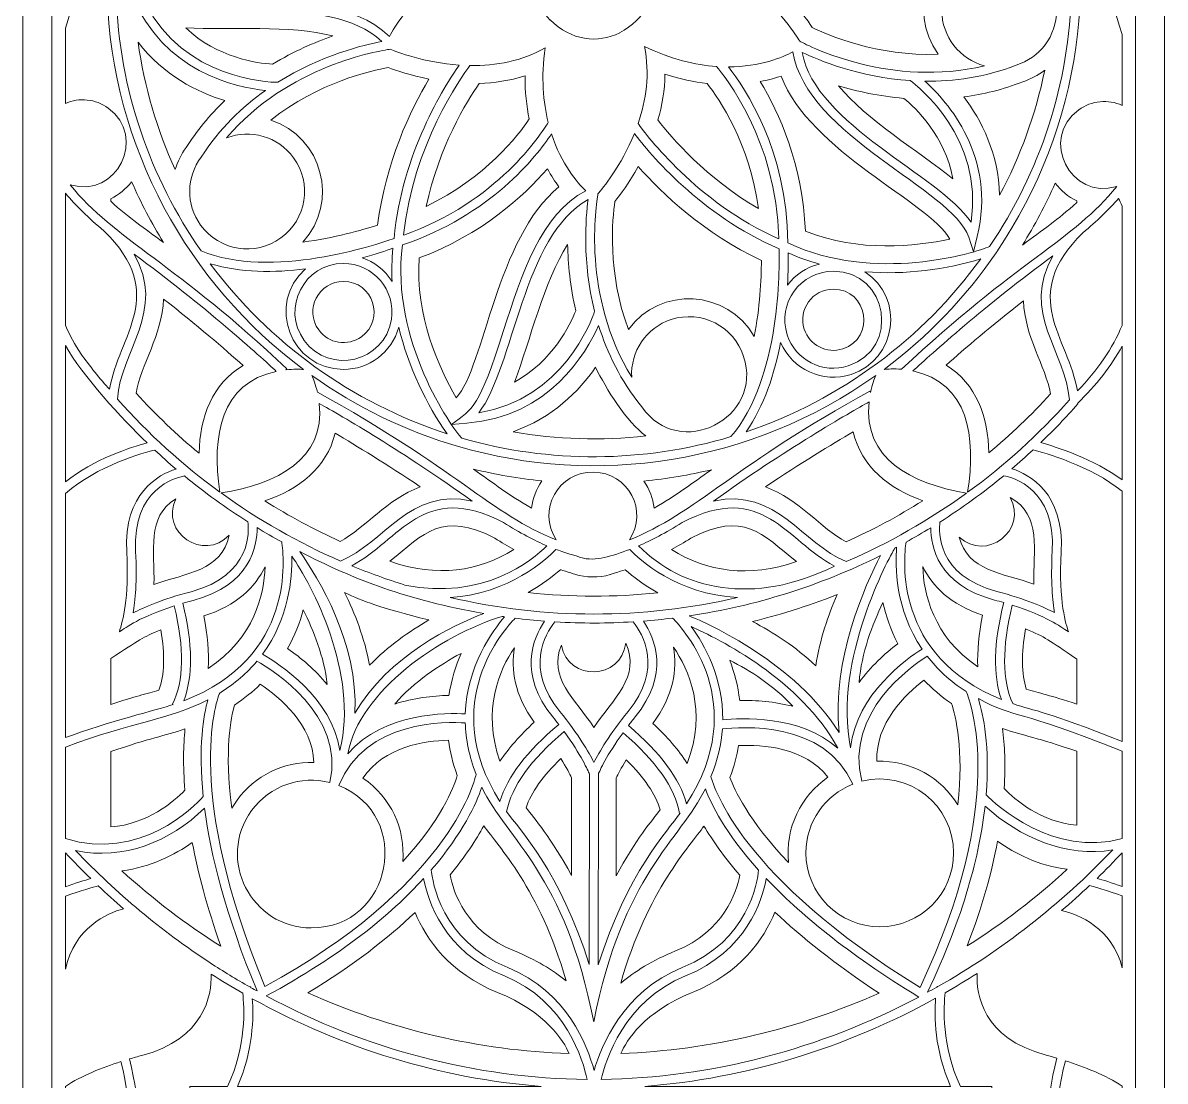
# Model space of a CAD drawing. Header units: inches. Extents: x 67 to 711, y 69 to 701.
# Drawn here: x 456 to 711.4, y 188.3 to 424.8 of the extents above; entities that cross this region are included whole.
import ezdxf

# ---------------------------------------------------------------- set-up
doc = ezdxf.new("R2010")
doc.units = ezdxf.units.IN
doc.header["$MEASUREMENT"] = 0
doc.layers.add('_U+0421_U+043B_U+043E_U+0439 1', color=7, linetype='Continuous')

# ---------------------------------------------------------------- blocks, each defined once
blk = doc.blocks.new('block 2')
at = {"layer": '_U+0421_U+043B_U+043E_U+0439 1', "color": 1, "lineweight": 9, "true_color": 0xff0000}
for points, knots in [([(711.3, 608.11), (711.41, 659.44), (669.91, 701.04), (618.58, 701.04), (618.58, 701.04), (548.77, 701.04), (548.77, 701.04), (497.53, 701.04), (456.05, 659.56), (456.05, 608.31), (456.05, 608.31), (456.05, 69.39), (456.05, 69.39), (456.05, 69.39), (555.5, 69.39), (555.5, 69.39), (555.5, 69.39), (555.5, 81.92), (555.5, 81.92), (555.5, 90.67), (562.62, 97.79), (571.36, 97.79), (571.36, 97.79), (595.99, 97.79), (595.99, 97.79), (604.74, 97.79), (611.85, 90.67), (611.85, 81.92), (611.85, 81.92), (611.85, 69.39), (611.85, 69.39), (611.85, 69.39), (711.3, 69.39), (711.3, 69.39), (711.3, 69.39), (711.3, 608.11), (711.3, 608.11), (711.3, 608.11), (711.3, 608.11), (711.3, 608.11)], [0, 0, 0, 0, 1, 1, 1, 2, 2, 2, 3, 3, 3, 4, 4, 4, 5, 5, 5, 6, 6, 6, 7, 7, 7, 8, 8, 8, 9, 9, 9, 10, 10, 10, 11, 11, 11, 12, 12, 12, 13, 13, 13, 13]), ([(660.66, 417.82), (647.11, 417.24), (635.88, 422.13), (632.52, 423.78), (631.49, 425.34), (629.51, 428.13), (626.67, 431.17), (634.1, 434.38), (645.38, 440.49), (655.14, 450.85), (658.6, 449.72), (664.72, 447.48), (670.88, 444.11), (659.04, 441.64), (653.51, 427.74), (660.66, 417.82)], [0, 0, 0, 0, 1, 1, 1, 2, 2, 2, 3, 3, 3, 4, 4, 4, 5, 5, 5, 5]), ([(511.85, 415.58), (508.54, 415.79), (499.51, 416.99), (492.45, 423.68), (502.48, 423.18), (515.74, 424.42), (525.35, 421.89), (521.3, 420.48), (516.61, 418.46), (511.85, 415.58)], [0, 0, 0, 0, 1, 1, 1, 2, 2, 2, 3, 3, 3, 3]), ([(501.18, 407.44), (497.81, 404.21), (494.85, 400.57), (492.54, 396.97), (492.54, 396.97), (492.54, 396.97), (492.54, 396.97), (491.44, 395.45), (490.63, 393.77), (490.1, 392.01), (486.02, 400.92), (483.19, 410.5), (481.8, 420.54), (487.5, 413.09), (494.95, 409.33), (501.18, 407.44)], [0, 0, 0, 0, 1, 1, 1, 2, 2, 2, 3, 3, 3, 4, 4, 4, 5, 5, 5, 5]), ([(535.36, 379.61), (531.89, 378.5), (525.63, 376.71), (518.66, 375.82), (526.82, 384.78), (523.06, 399.28), (511.47, 403.09), (522.1, 411.52), (534.06, 414.17), (537.74, 414.81), (539.5, 414.15), (542.73, 413.07), (546.82, 412.27), (542.7, 405.3), (537.16, 393.73), (535.36, 379.61)], [0, 0, 0, 0, 1, 1, 1, 2, 2, 2, 3, 3, 3, 4, 4, 4, 5, 5, 5, 5]), ([(679.58, 411.64), (681.37, 412.23), (683.02, 413.12), (684.48, 414.23), (682.48, 404.33), (679.04, 394.95), (674.41, 386.3), (674.16, 395.66), (670.36, 403.07), (666.43, 408.25), (670.69, 408.83), (675.1, 409.9), (679.58, 411.64), (679.58, 411.64), (679.58, 411.64), (679.58, 411.64)], [0, 0, 0, 0, 1, 1, 1, 2, 2, 2, 3, 3, 3, 4, 4, 4, 5, 5, 5, 5]), ([(546.2, 383.78), (549.04, 397.05), (555.3, 407.26), (558.07, 411.3), (561.4, 411.4), (564.88, 411.89), (568.33, 412.97), (568.3, 409.43), (568.65, 406.22), (569.24, 403.33), (566.79, 399.67), (559.53, 390.21), (546.2, 383.78)], [0, 0, 0, 0, 1, 1, 1, 2, 2, 2, 3, 3, 3, 4, 4, 4, 4]), ([(620.5, 383.32), (608.76, 390.12), (600.99, 399.23), (598.01, 403.11), (598.94, 406.31), (599.55, 409.77), (599.59, 413.38), (602.94, 412.26), (606.1, 411.6), (609.03, 411.27), (611.75, 407.78), (618.49, 397.88), (620.5, 383.32)], [0, 0, 0, 0, 1, 1, 1, 2, 2, 2, 3, 3, 3, 4, 4, 4, 4]), ([(630.99, 378.27), (630.31, 393.27), (625.13, 404.71), (620.87, 411.7), (622.62, 412.03), (624.19, 412.46), (625.55, 412.91), (632.09, 395.98), (658.47, 384.83), (663.3, 376.5), (655.59, 374.83), (642.96, 373.47), (630.99, 378.27)], [0, 0, 0, 0, 1, 1, 1, 2, 2, 2, 3, 3, 3, 4, 4, 4, 4]), ([(638.39, 410.77), (642.49, 409.52), (647.47, 408.4), (653.02, 407.94), (655.63, 405.8), (662.23, 399.54), (663.97, 389.96), (656.16, 396.26), (644.66, 403.08), (638.39, 410.77)], [0, 0, 0, 0, 1, 1, 1, 2, 2, 2, 3, 3, 3, 3]), ([(573.3, 392.21), (574.16, 390.65), (575.05, 389.29), (575.9, 388.14), (561.82, 376.69), (559.36, 348.15), (552.94, 340.99), (548.97, 347.8), (543.77, 359.39), (544.64, 372.26), (558.69, 377.54), (567.97, 386), (573.3, 392.21)], [0, 0, 0, 0, 1, 1, 1, 2, 2, 2, 3, 3, 3, 4, 4, 4, 4]), ([(619.55, 354.71), (613.51, 365.25), (598.57, 366.05), (591.41, 356.27), (586.68, 368.97), (587.86, 381.16), (588.39, 384.86), (589.56, 386.33), (591.59, 389.07), (593.61, 392.71), (598.97, 386.64), (608.27, 377.78), (621.15, 371.71), (621.16, 367.4), (620.78, 361.13), (619.55, 354.71)], [0, 0, 0, 0, 1, 1, 1, 2, 2, 2, 3, 3, 3, 4, 4, 4, 5, 5, 5, 5]), ([(475.7, 385.46), (477.5, 386.38), (479.1, 387.69), (480.36, 389.31), (482.43, 384.6), (484.82, 380.06), (487.5, 375.71), (483.1, 379), (479.92, 381.12), (475.7, 384.93), (475.7, 384.93), (475.7, 385.46), (475.7, 385.46)], [0, 0, 0, 0, 1, 1, 1, 2, 2, 2, 3, 3, 3, 4, 4, 4, 4]), ([(691.65, 384.66), (687.33, 380.75), (684.09, 378.59), (679.5, 375.15), (682.25, 379.56), (684.71, 384.17), (686.84, 388.96), (688.09, 387.33), (689.65, 386), (691.65, 385.01), (691.65, 385.01), (691.65, 384.66), (691.65, 384.66), (691.65, 384.66), (691.65, 384.66), (691.65, 384.66)], [0, 0, 0, 0, 1, 1, 1, 2, 2, 2, 3, 3, 3, 4, 4, 4, 5, 5, 5, 5]), ([(577.83, 375.27), (577.91, 370.98), (578.39, 365.89), (579.66, 360.48), (578.43, 357.39), (574.5, 349.17), (565.96, 344.53), (569.53, 353.9), (572.46, 366.93), (577.83, 375.27)], [0, 0, 0, 0, 1, 1, 1, 2, 2, 2, 3, 3, 3, 3]), ([(531.74, 354.66), (528.68, 352.44), (524.41, 353.12), (522.19, 356.18), (518.88, 360.73), (522.21, 367.04), (527.71, 367.04), (534.31, 367.04), (537.1, 358.56), (531.74, 354.66)], [0, 0, 0, 0, 1, 1, 1, 2, 2, 2, 3, 3, 3, 3]), ([(639.35, 351.95), (635.76, 350.79), (631.89, 352.76), (630.73, 356.34), (629.3, 360.74), (632.59, 365.3), (637.23, 365.3), (644.98, 365.3), (646.72, 354.35), (639.35, 351.95)], [0, 0, 0, 0, 1, 1, 1, 2, 2, 2, 3, 3, 3, 3]), ([(505.28, 348.25), (498.35, 344.06), (495.64, 336.68), (495.44, 328.62), (490.46, 332.74), (485.76, 337.23), (481.38, 342.05), (482.45, 348.39), (487.16, 354.94), (487.51, 363.09), (494.9, 357.3), (501.11, 351.95), (505.28, 348.25)], [0, 0, 0, 0, 1, 1, 1, 2, 2, 2, 3, 3, 3, 4, 4, 4, 4]), ([(671.98, 328.67), (671.85, 336.68), (669.29, 344.09), (662.44, 348.31), (666.6, 351.98), (672.61, 357.13), (679.71, 362.7), (680.06, 354.65), (684.66, 348.15), (685.8, 341.87), (681.49, 337.14), (676.87, 332.73), (671.98, 328.67)], [0, 0, 0, 0, 1, 1, 1, 2, 2, 2, 3, 3, 3, 4, 4, 4, 4]), ([(565.63, 333.42), (574.49, 336.54), (580.38, 342.47), (584.1, 347.82), (586.35, 343.15), (591.06, 335.48), (595.34, 332.5), (585.37, 331.37), (575.4, 331.69), (565.63, 333.42)], [0, 0, 0, 0, 1, 1, 1, 2, 2, 2, 3, 3, 3, 3]), ([(510.15, 317.96), (517.73, 320.56), (523.96, 325.27), (525.85, 333.09), (530.63, 330.27), (537.39, 326.15), (544.89, 321.11), (537.36, 318.3), (532.61, 311.95), (527.02, 308.91), (521.2, 311.54), (515.56, 314.56), (510.15, 317.96)], [0, 0, 0, 0, 1, 1, 1, 2, 2, 2, 3, 3, 3, 4, 4, 4, 4]), ([(640.1, 308.82), (634.44, 311.81), (629.66, 318.27), (622.05, 321.11), (629.86, 326.35), (636.87, 330.61), (641.67, 333.43), (643.51, 325.53), (649.64, 320.7), (657.26, 318.01), (651.76, 314.54), (646.03, 311.47), (640.1, 308.82)], [0, 0, 0, 0, 1, 1, 1, 2, 2, 2, 3, 3, 3, 4, 4, 4, 4]), ([(556.76, 325.09), (561.74, 323.86), (566.85, 322.97), (572.06, 322.43), (570.81, 320.6), (570.04, 318.52), (569.77, 316.37), (564.59, 319.3), (561.39, 321.83), (556.76, 325.09)], [0, 0, 0, 0, 1, 1, 1, 2, 2, 2, 3, 3, 3, 3]), ([(609.97, 324.93), (605.56, 321.83), (602.32, 319.28), (597.17, 316.37), (596.91, 318.51), (596.14, 320.58), (594.9, 322.39), (600.03, 322.9), (605.06, 323.76), (609.97, 324.93)], [0, 0, 0, 0, 1, 1, 1, 2, 2, 2, 3, 3, 3, 3]), ([(490.23, 318.39), (486.67, 310.9), (496.51, 304.26), (502.14, 310.32), (500.61, 302.25), (492.42, 301.85), (485.34, 299.27), (485.63, 306.81), (483.58, 314.31), (490.23, 318.39)], [0, 0, 0, 0, 1, 1, 1, 2, 2, 2, 3, 3, 3, 3]), ([(682.08, 299.32), (675.02, 301.92), (667.22, 302.3), (665.39, 309.89), (671.39, 304.2), (680.8, 311.45), (676.76, 318.71), (683.97, 314.76), (681.82, 306.85), (682.08, 299.32)], [0, 0, 0, 0, 1, 1, 1, 2, 2, 2, 3, 3, 3, 3]), ([(538.09, 304.48), (545.78, 310.73), (549.83, 315.73), (561.56, 309.62), (563.05, 308.7), (564.47, 307.86), (565.82, 307.12), (558.09, 302.16), (548.66, 300.76), (538.09, 304.48)], [0, 0, 0, 0, 1, 1, 1, 2, 2, 2, 3, 3, 3, 3]), ([(601.09, 307.1), (602.45, 307.85), (603.88, 308.69), (605.38, 309.63), (617.18, 315.77), (621.22, 310.67), (628.97, 304.39), (618.46, 300.71), (608.79, 302.12), (601.09, 307.1)], [0, 0, 0, 0, 1, 1, 1, 2, 2, 2, 3, 3, 3, 3]), ([(496.51, 292.25), (503.85, 294.53), (508.02, 298.76), (510.21, 303.21), (510, 297.23), (507.89, 287.35), (497.49, 280.53), (497.66, 284.05), (497.34, 287.95), (496.51, 292.25)], [0, 0, 0, 0, 1, 1, 1, 2, 2, 2, 3, 3, 3, 3]), ([(568.99, 297.47), (572.14, 299.23), (574.57, 301.11), (576.23, 302.58), (576.29, 302.55), (579.6, 301.52), (579.6, 301.52), (579.6, 301.52), (579.6, 301.49), (579.6, 301.49), (581.72, 300.84), (584.88, 300.74), (587.33, 301.49), (587.33, 301.49), (587.33, 301.49), (587.33, 301.49), (587.33, 301.49), (587.5, 301.57), (590.72, 302.57), (592.38, 301.1), (594.84, 299.2), (598.01, 297.43), (588.2, 296.4), (578.85, 296.4), (568.99, 297.47)], [0, 0, 0, 0, 1, 1, 1, 2, 2, 2, 3, 3, 3, 4, 4, 4, 5, 5, 5, 6, 6, 6, 7, 7, 7, 8, 8, 8, 8]), ([(669.52, 280.87), (659.47, 287.68), (657.43, 297.38), (657.22, 303.28), (659.38, 298.89), (663.46, 294.72), (670.59, 292.42), (669.76, 288.19), (669.4, 284.35), (669.52, 280.87)], [0, 0, 0, 0, 1, 1, 1, 2, 2, 2, 3, 3, 3, 3]), ([(546.81, 291.34), (542.45, 288.81), (537.73, 285.48), (533.56, 281.23), (532.44, 287.31), (530.27, 292.86), (527.98, 297.45), (532.07, 295.51), (535.66, 294.2), (546.81, 291.34)], [0, 0, 0, 0, 1, 1, 1, 2, 2, 2, 3, 3, 3, 3]), ([(633.33, 281.08), (628.81, 285.38), (623.75, 288.61), (619.16, 290.98), (624.52, 292.3), (631.17, 294.28), (638.1, 297.02), (636.06, 292.41), (634.21, 286.97), (633.33, 281.08)], [0, 0, 0, 0, 1, 1, 1, 2, 2, 2, 3, 3, 3, 3]), ([(651.65, 286.04), (648.7, 283.83), (645.59, 280.9), (642.98, 277.36), (643.58, 284.04), (645.93, 290.34), (648.33, 295.23), (648.99, 292.3), (650.03, 289.16), (651.65, 286.04)], [0, 0, 0, 0, 1, 1, 1, 2, 2, 2, 3, 3, 3, 3]), ([(524.1, 276.95), (521.38, 280.2), (518.22, 282.9), (515.23, 284.95), (516.85, 287.85), (517.97, 290.79), (518.72, 293.58), (521.09, 288.97), (523.36, 283.18), (524.1, 276.95)], [0, 0, 0, 0, 1, 1, 1, 2, 2, 2, 3, 3, 3, 3]), ([(475.7, 282.74), (482.22, 286.92), (482.73, 287.45), (486.9, 289.15), (487.85, 283.57), (487.7, 279.04), (486.48, 275.65), (483.84, 274.88), (480.84, 274.15), (475.7, 272.48), (475.7, 272.48), (475.7, 282.74), (475.7, 282.74)], [0, 0, 0, 0, 1, 1, 1, 2, 2, 2, 3, 3, 3, 4, 4, 4, 4]), ([(691.65, 272.56), (685.92, 274.43), (683.14, 275.04), (680.37, 275.88), (679.27, 279.3), (679.23, 283.82), (680.2, 289.33), (684.72, 287.51), (685.21, 286.94), (691.65, 282.62), (691.65, 282.62), (691.65, 272.56), (691.65, 272.56)], [0, 0, 0, 0, 1, 1, 1, 2, 2, 2, 3, 3, 3, 4, 4, 4, 4]), ([(576.43, 285.69), (577.94, 277.53), (589.83, 277.91), (590.81, 286.15), (594.31, 278.75), (587.89, 273.53), (583.72, 267.33), (579.53, 273.59), (573.44, 278.48), (576.43, 285.69)], [0, 0, 0, 0, 1, 1, 1, 2, 2, 2, 3, 3, 3, 3]), ([(554, 283.86), (552.82, 281.1), (551.82, 277.95), (551.29, 274.47), (547.61, 274.42), (543.36, 273.88), (539.17, 272.55), (543.59, 277.6), (549.19, 281.31), (554, 283.86)], [0, 0, 0, 0, 1, 1, 1, 2, 2, 2, 3, 3, 3, 3]), ([(562.71, 259.79), (558.58, 271.2), (562.64, 280.25), (565.93, 285.14), (565.1, 280.32), (565.95, 274.56), (570.37, 268.5), (567.21, 265.57), (564.66, 262.67), (562.71, 259.79)], [0, 0, 0, 0, 1, 1, 1, 2, 2, 2, 3, 3, 3, 3]), ([(601.5, 285.25), (604.89, 280.33), (609.12, 271.07), (604.58, 259.28), (602.65, 262.24), (600.09, 265.22), (596.88, 268.22), (601.52, 274.43), (602.38, 280.34), (601.5, 285.25)], [0, 0, 0, 0, 1, 1, 1, 2, 2, 2, 3, 3, 3, 3]), ([(614.07, 282.34), (618.69, 280.01), (623.93, 276.66), (628.19, 272.05), (624.09, 273.09), (619.94, 273.42), (616.31, 273.32), (615.92, 276.62), (615.1, 279.65), (614.07, 282.34)], [0, 0, 0, 0, 1, 1, 1, 2, 2, 2, 3, 3, 3, 3]), ([(503.36, 272.33), (505.54, 273.78), (507.45, 275.34), (509.11, 276.97), (513.5, 274.04), (520.89, 267.89), (521.11, 259.52), (514.22, 259.7), (507.91, 256.53), (503.95, 251.08), (503.95, 251.08), (503.95, 251.08), (503.95, 251.08), (503.53, 250.49), (503.14, 249.88), (502.78, 249.27), (501.03, 262.22), (502.57, 269.65), (503.36, 272.33)], [0, 0, 0, 0, 1, 1, 1, 2, 2, 2, 3, 3, 3, 4, 4, 4, 5, 5, 5, 6, 6, 6, 6]), ([(665.05, 250.05), (661.35, 256.03), (654.69, 260.01), (646.97, 259.77), (646.66, 268.31), (653.26, 274.69), (657.48, 277.88), (659.24, 276.04), (661.28, 274.28), (663.67, 272.66), (664.57, 269.92), (666.45, 262.36), (665.05, 250.05)], [0, 0, 0, 0, 1, 1, 1, 2, 2, 2, 3, 3, 3, 4, 4, 4, 4]), ([(475.7, 261.91), (484.46, 264.97), (487.7, 265.4), (492.29, 266.98), (491.94, 263.37), (491.84, 258.83), (492.29, 253.3), (489.85, 250.78), (483.89, 245.65), (475.7, 245.11), (475.7, 245.11), (475.7, 261.91), (475.7, 261.91)], [0, 0, 0, 0, 1, 1, 1, 2, 2, 2, 3, 3, 3, 4, 4, 4, 4]), ([(691.65, 245.46), (683.62, 246.15), (677.8, 251.22), (675.43, 253.67), (675.75, 258.99), (675.53, 263.47), (675.07, 267.07), (679.71, 265.46), (682.93, 265.05), (691.65, 261.99), (691.65, 261.99), (691.65, 245.46), (691.65, 245.46)], [0, 0, 0, 0, 1, 1, 1, 2, 2, 2, 3, 3, 3, 4, 4, 4, 4]), ([(532.07, 255.97), (536.83, 263.07), (545.92, 264.35), (551.21, 264.45), (551.55, 261.91), (552.18, 259.28), (553.17, 256.55), (552.33, 253.81), (549.49, 246.57), (540.98, 237.34), (541.57, 244.66), (538.37, 251.68), (532.07, 255.97)], [0, 0, 0, 0, 1, 1, 1, 2, 2, 2, 3, 3, 3, 4, 4, 4, 4]), ([(627.22, 237.13), (618.19, 246.58), (615.07, 253.5), (614.13, 256.13), (615.05, 258.59), (615.68, 260.98), (616.06, 263.28), (621.35, 263.52), (630.94, 262.9), (636.04, 256.21), (630.01, 252.06), (626.41, 244.89), (627.22, 237.13)], [0, 0, 0, 0, 1, 1, 1, 2, 2, 2, 3, 3, 3, 4, 4, 4, 4]), ([(568.55, 249.37), (569.68, 252.79), (572.28, 256.47), (576.32, 260.37), (577.58, 258.35), (578.33, 256.87), (578.7, 256.07), (578.7, 256.07), (578.69, 234.26), (578.69, 234.26), (574.17, 242.68), (570.34, 247.03), (568.55, 249.37)], [0, 0, 0, 0, 1, 1, 1, 2, 2, 2, 3, 3, 3, 4, 4, 4, 4]), ([(588.7, 256.04), (589.07, 256.83), (589.78, 258.21), (590.94, 260.07), (594.98, 256.11), (597.53, 252.37), (598.54, 248.91), (596.77, 246.63), (593.03, 242.23), (588.69, 234.15), (588.69, 234.15), (588.7, 256.04), (588.7, 256.04)], [0, 0, 0, 0, 1, 1, 1, 2, 2, 2, 3, 3, 3, 4, 4, 4, 4]), ([(559.09, 245.36), (562.35, 240.69), (571.54, 231.31), (577.51, 210.7), (574.51, 213.1), (570.73, 215.41), (565.94, 217.35), (555.07, 221.73), (552.27, 230.62), (551.56, 234.37), (554.93, 238.46), (557.35, 242.19), (559.09, 245.36)], [0, 0, 0, 0, 1, 1, 1, 2, 2, 2, 3, 3, 3, 4, 4, 4, 4]), ([(608.32, 245.29), (610.15, 242.18), (612.72, 238.47), (616.31, 234.29), (615.59, 230.53), (612.76, 221.71), (601.95, 217.35), (596.8, 215.27), (592.8, 212.75), (589.7, 210.16), (595.71, 231.04), (605.21, 240.85), (608.32, 245.29)], [0, 0, 0, 0, 1, 1, 1, 2, 2, 2, 3, 3, 3, 4, 4, 4, 4]), ([(493.92, 241.61), (495.19, 234.9), (497.23, 227.18), (500.31, 218.42), (492.48, 223.35), (485.07, 228.99), (478.18, 235.28), (484.65, 236.09), (490, 238.83), (493.92, 241.61)], [0, 0, 0, 0, 1, 1, 1, 2, 2, 2, 3, 3, 3, 3]), ([(667.13, 218.48), (670.52, 227.22), (672.67, 235.03), (673.95, 241.87), (677.84, 239.11), (683.13, 236.42), (689.53, 235.61), (682.57, 229.21), (675.06, 223.48), (667.13, 218.48)], [0, 0, 0, 0, 1, 1, 1, 2, 2, 2, 3, 3, 3, 3]), ([(543.73, 225.97), (546.26, 219.88), (551.47, 212.4), (562.19, 208.07), (573.07, 203.68), (576.94, 197.25), (578.18, 194.41), (557.86, 195.12), (538.03, 199.81), (519.76, 208), (529.91, 214.11), (537.73, 220.23), (543.73, 225.97)], [0, 0, 0, 0, 1, 1, 1, 2, 2, 2, 3, 3, 3, 4, 4, 4, 4]), ([(605.69, 208.07), (616.46, 212.42), (621.67, 219.96), (624.19, 226.06), (630.09, 220.47), (637.69, 214.35), (647.45, 207.94), (629.38, 199.86), (609.79, 195.21), (589.73, 194.43), (590.99, 197.33), (594.89, 203.71), (605.69, 208.07)], [0, 0, 0, 0, 1, 1, 1, 2, 2, 2, 3, 3, 3, 4, 4, 4, 4])]:
    blk.add_open_spline(points, degree=3, knots=knots, dxfattribs=at)
at = {"layer": '_U+0421_U+043B_U+043E_U+0439 1', "color": 7, "lineweight": 9, "true_color": 0xffffff}
for points, knots in [([(618.58, 694.54), (618.58, 694.54), (548.77, 694.54), (548.77, 694.54), (501.12, 694.54), (462.55, 655.97), (462.55, 608.31), (462.55, 608.31), (462.55, 75.89), (462.55, 75.89), (462.55, 75.89), (549, 75.89), (549, 75.89), (549, 75.89), (549, 81.93), (549, 81.93), (549, 94.26), (559.03, 104.29), (571.36, 104.29), (571.36, 104.29), (595.99, 104.29), (595.99, 104.29), (608.32, 104.29), (618.35, 94.26), (618.35, 81.93), (618.35, 81.93), (618.35, 75.89), (618.35, 75.89), (618.35, 75.89), (704.8, 75.89), (704.8, 75.89), (704.8, 75.89), (704.8, 608.11), (704.8, 608.11), (704.91, 655.84), (666.34, 694.54), (618.58, 694.54)], [0, 0, 0, 0, 1, 1, 1, 2, 2, 2, 3, 3, 3, 4, 4, 4, 5, 5, 5, 6, 6, 6, 7, 7, 7, 8, 8, 8, 9, 9, 9, 10, 10, 10, 11, 11, 11, 12, 12, 12, 12]), ([(465.55, 423.66), (471.78, 443.06), (475.77, 460.75), (476.6, 464.53), (478.02, 465.41), (479.08, 466.34), (479.73, 467), (476.16, 455.53), (474.51, 443.62), (474.85, 431.13), (474.85, 431.13), (474.88, 431.13), (474.88, 431.13), (475.99, 396.85), (493.03, 366.53), (518.82, 347.34), (518, 347.4), (516.58, 347.46), (514.86, 347.27), (514.86, 347.27), (515.05, 347.47), (515.05, 347.47), (490.7, 370.69), (476.41, 376.51), (466.64, 388.61), (477.09, 385.46), (483.9, 399.41), (475.14, 405.77), (472.32, 407.82), (468.65, 408.16), (465.55, 406.81), (465.55, 406.81), (465.55, 423.66), (465.55, 423.66), (465.55, 423.66), (465.55, 423.66), (465.55, 423.66)], [0, 0, 0, 0, 1, 1, 1, 2, 2, 2, 3, 3, 3, 4, 4, 4, 5, 5, 5, 6, 6, 6, 7, 7, 7, 8, 8, 8, 9, 9, 9, 10, 10, 10, 11, 11, 11, 12, 12, 12, 12]), ([(701.8, 406.37), (698.68, 407.79), (694.97, 407.48), (692.08, 405.38), (683.22, 398.94), (690.23, 385.12), (700.59, 388.23), (690.9, 376.22), (678.34, 371.63), (652.48, 347.38), (650.79, 347.52), (649.39, 347.44), (648.57, 347.36), (658.28, 354.59), (666.76, 363.41), (673.6, 373.42), (673.7, 373.49), (673.77, 373.55), (673.81, 373.61), (673.81, 373.61), (673.76, 373.64), (673.76, 373.64), (692.82, 401.69), (697.25, 436.19), (687.59, 467.08), (688.16, 466.57), (689.07, 465.88), (690.4, 465.18), (690.65, 464.18), (694.74, 444.24), (701.8, 422.25), (701.8, 422.25), (701.8, 406.37), (701.8, 406.37), (701.8, 406.37), (701.8, 406.37), (701.8, 406.37)], [0, 0, 0, 0, 1, 1, 1, 2, 2, 2, 3, 3, 3, 4, 4, 4, 5, 5, 5, 6, 6, 6, 7, 7, 7, 8, 8, 8, 9, 9, 9, 10, 10, 10, 11, 11, 11, 12, 12, 12, 12]), ([(513.85, 456.98), (526.21, 440.31), (541.93, 434.58), (547.75, 432.95), (542, 428.75), (539.16, 424.06), (538.02, 421.74), (530.1, 429.65), (515.57, 429.61), (502.66, 429.55), (484.35, 429.48), (484.04, 430.65), (479.1, 434.14), (479.1, 434.14), (480.42, 430.95), (480.42, 430.95), (487.47, 413.88), (503.61, 410.41), (510.3, 409.71), (505.09, 406.03), (500.01, 401.19), (495.92, 394.83), (492.63, 390.44), (492.41, 384.24), (495.8, 379.58), (499.96, 373.85), (508.01, 372.58), (513.74, 376.74), (519.48, 380.91), (520.75, 388.93), (516.58, 394.67), (513.09, 399.48), (506.87, 401.13), (501.58, 399.1), (515.39, 415.32), (535.78, 418.6), (538.19, 418.93), (539.57, 418.36), (545.82, 415.92), (553.59, 415.37), (550.28, 410.65), (540.81, 395.72), (539.05, 376.64), (535.14, 375.23), (511.55, 367.33), (495.88, 373.85), (484.52, 390.19), (477.61, 409.84), (476.89, 431.03), (478.45, 433.93), (492.71, 452.95), (513.85, 456.98)], [0, 0, 0, 0, 1, 1, 1, 2, 2, 2, 3, 3, 3, 4, 4, 4, 5, 5, 5, 6, 6, 6, 7, 7, 7, 8, 8, 8, 9, 9, 9, 10, 10, 10, 11, 11, 11, 12, 12, 12, 13, 13, 13, 14, 14, 14, 15, 15, 15, 16, 16, 16, 17, 17, 17, 17]), ([(627.07, 375.62), (626.86, 396.37), (617.52, 410.24), (613.77, 414.98), (620.87, 415), (625.91, 417.12), (628.21, 418.33), (631.2, 399.47), (663.85, 387.66), (667.49, 376.94), (667.49, 376.94), (668.6, 373.67), (668.6, 373.67), (668.6, 373.67), (669.41, 377.03), (669.41, 377.03), (673.74, 394.98), (662.72, 407.28), (657.72, 411.77), (664.09, 411.68), (671.05, 412.62), (678.1, 415.36), (683.34, 416.98), (687.16, 421.86), (687.16, 427.63), (687.16, 434.71), (681.4, 440.46), (674.32, 440.46), (667.24, 440.46), (661.48, 434.7), (661.48, 427.63), (661.48, 421.69), (665.54, 416.7), (671.02, 415.23), (650.31, 410.22), (631.88, 419.56), (629.73, 420.71), (628.96, 421.97), (625.34, 427.62), (619.37, 432.64), (624.82, 434.51), (641.26, 441.03), (653.9, 455.43), (657.9, 454.26), (681.69, 446.78), (690.5, 432.24), (690.02, 411.02), (683.33, 391.31), (672.17, 374.86), (668.96, 373.37), (646.41, 366.51), (627.07, 375.62)], [0, 0, 0, 0, 1, 1, 1, 2, 2, 2, 3, 3, 3, 4, 4, 4, 5, 5, 5, 6, 6, 6, 7, 7, 7, 8, 8, 8, 9, 9, 9, 10, 10, 10, 11, 11, 11, 12, 12, 12, 13, 13, 13, 14, 14, 14, 15, 15, 15, 16, 16, 16, 17, 17, 17, 17]), ([(589.49, 422.56), (584.59, 420.2), (578.55, 420.79), (573.96, 425.51), (573.96, 425.51), (573.94, 425.41), (573.94, 425.41), (570.17, 429.36), (568.87, 435.28), (571.94, 441.1), (571.94, 441.1), (571.82, 441.08), (571.82, 441.08), (574.37, 445.77), (579.6, 448.96), (586.14, 447.83), (586.14, 447.83), (586.1, 447.93), (586.1, 447.93), (591.37, 446.96), (596, 442.91), (596.93, 436.41), (596.93, 436.41), (597.01, 436.48), (597.01, 436.48), (597.73, 431.1), (595.31, 425.52), (589.4, 422.61), (589.4, 422.61), (589.49, 422.56), (589.49, 422.56)], [0, 0, 0, 0, 1, 1, 1, 2, 2, 2, 3, 3, 3, 4, 4, 4, 5, 5, 5, 6, 6, 6, 7, 7, 7, 8, 8, 8, 9, 9, 9, 10, 10, 10, 10]), ([(536.31, 420.65), (532.33, 419.91), (522.73, 417.63), (513.04, 411.53), (510.89, 411.55), (492.13, 412.23), (483.45, 429.15), (495.45, 424.8), (524.28, 432.02), (536.31, 420.65)], [0, 0, 0, 0, 1, 1, 1, 2, 2, 2, 3, 3, 3, 3]), ([(572.78, 419.24), (571.89, 412.64), (572.36, 407.1), (573.49, 402.56), (571.96, 400.01), (562.07, 384.74), (541.2, 377.38), (541.2, 377.38), (541.21, 377.45), (541.21, 377.45), (541.21, 377.45), (541.13, 377.42), (541.13, 377.42), (543.28, 397.44), (553.99, 412.59), (555.98, 415.26), (561.91, 415.17), (567.66, 416.3), (572.78, 419.24)], [0, 0, 0, 0, 1, 1, 1, 2, 2, 2, 3, 3, 3, 4, 4, 4, 5, 5, 5, 6, 6, 6, 6]), ([(624.99, 376.54), (606.63, 384.75), (595.54, 399.6), (593.6, 402.34), (595.36, 407.47), (596.28, 413.41), (594.99, 419.57), (601, 416.67), (606.41, 415.4), (611.08, 415.08), (613.04, 412.81), (624.51, 398.66), (625.05, 376.59), (625.05, 376.59), (624.99, 376.62), (624.99, 376.62), (624.99, 376.62), (624.99, 376.54), (624.99, 376.54)], [0, 0, 0, 0, 1, 1, 1, 2, 2, 2, 3, 3, 3, 4, 4, 4, 5, 5, 5, 6, 6, 6, 6]), ([(630.25, 418.21), (633.9, 416.47), (643.01, 412.68), (654.43, 411.9), (656.16, 410.63), (670.94, 399.06), (668.01, 380.26), (660.87, 390.83), (633.29, 401.95), (630.25, 418.21)], [0, 0, 0, 0, 1, 1, 1, 2, 2, 2, 3, 3, 3, 3]), ([(574.23, 399.99), (576.45, 393.24), (580.02, 389.09), (581.88, 387.28), (571.9, 382.19), (567.46, 368.34), (563.53, 356.05), (557.96, 338.65), (556.75, 338.7), (551.89, 335.07), (551.89, 335.07), (555.33, 335.34), (555.33, 335.34), (573.74, 336.77), (582.03, 351.04), (584.76, 357.19), (586.64, 351.12), (589.66, 344.82), (594.41, 338.98), (602.82, 326.83), (621.69, 336.37), (617.18, 350.27), (614.99, 357), (607.73, 360.7), (601, 358.51), (595.35, 356.68), (591.86, 351.28), (592.16, 345.61), (581, 363.76), (584.18, 384.17), (584.61, 386.57), (585.58, 387.69), (589.83, 392.88), (592.76, 400.11), (596.22, 395.5), (607.5, 381.88), (625.1, 374.31), (625.22, 370.15), (625.46, 345.21), (614.35, 332.33), (594.77, 326.45), (573.78, 326.34), (554.18, 331.98), (551.98, 334.25), (538.18, 353.75), (540.9, 375.17), (560.58, 381.78), (570.89, 394.96), (574.23, 399.99)], [0, 0, 0, 0, 1, 1, 1, 2, 2, 2, 3, 3, 3, 4, 4, 4, 5, 5, 5, 6, 6, 6, 7, 7, 7, 8, 8, 8, 9, 9, 9, 10, 10, 10, 11, 11, 11, 12, 12, 12, 13, 13, 13, 14, 14, 14, 15, 15, 15, 16, 16, 16, 16]), ([(465.55, 386.78), (467.86, 384.01), (470.75, 381.18), (474.19, 378.31), (488.71, 364.08), (477.42, 355.01), (475.44, 342.94), (473.4, 345.02), (470.78, 348.45), (469.07, 350.78), (469.07, 350.78), (469.06, 350.77), (469.06, 350.77), (467.66, 352.9), (466.49, 355.07), (465.55, 357.28), (465.55, 357.28), (465.55, 386.78), (465.55, 386.78)], [0, 0, 0, 0, 1, 1, 1, 2, 2, 2, 3, 3, 3, 4, 4, 4, 5, 5, 5, 6, 6, 6, 6]), ([(583.87, 360.35), (583.19, 358.32), (576.75, 340.69), (557.97, 337.66), (565.81, 347.72), (567.87, 377.39), (582.4, 385.3), (581.87, 381.29), (581.07, 371.46), (583.87, 360.35)], [0, 0, 0, 0, 1, 1, 1, 2, 2, 2, 3, 3, 3, 3]), ([(701.8, 357.2), (699.68, 352.1), (696.33, 347.18), (691.79, 342.55), (689.8, 354.62), (678.51, 363.69), (693.03, 377.91), (696.14, 380.51), (698.81, 383.08), (701, 385.59), (701.23, 385.13), (701.51, 384.55), (701.8, 383.86), (701.8, 383.86), (701.8, 357.2), (701.8, 357.2)], [0, 0, 0, 0, 1, 1, 1, 2, 2, 2, 3, 3, 3, 4, 4, 4, 5, 5, 5, 5]), ([(500.08, 319.95), (491.77, 325.98), (484.08, 332.94), (477.19, 340.72), (477.79, 351.24), (488.26, 360.54), (480.9, 373.13), (496.57, 361.65), (509.21, 350.16), (512.71, 346.92), (500.3, 344.26), (498.2, 332.6), (500.08, 319.95)], [0, 0, 0, 0, 1, 1, 1, 2, 2, 2, 3, 3, 3, 4, 4, 4, 4]), ([(538.61, 366.98), (536.95, 369.64), (534.59, 371.41), (531.91, 372.33), (534.93, 373.13), (537.33, 373.91), (538.79, 374.42), (538.53, 371.88), (538.49, 369.4), (538.61, 366.98)], [0, 0, 0, 0, 1, 1, 1, 2, 2, 2, 3, 3, 3, 3]), ([(627.13, 373.38), (629.46, 372.35), (631.81, 371.54), (634.15, 370.91), (631.16, 370.17), (628.73, 368.49), (626.99, 366.18), (627.16, 369.3), (627.16, 371.83), (627.13, 373.38)], [0, 0, 0, 0, 1, 1, 1, 2, 2, 2, 3, 3, 3, 3]), ([(519.23, 369.82), (510.37, 362.03), (515.92, 347.36), (527.74, 347.36), (533.4, 347.36), (538.54, 351.11), (540.09, 356.78), (542.19, 347.97), (546.36, 339.33), (550.89, 332.99), (529.52, 339.89), (511.08, 353.35), (497.94, 370.99), (504.68, 368.92), (512.31, 368.96), (519.23, 369.82)], [0, 0, 0, 0, 1, 1, 1, 2, 2, 2, 3, 3, 3, 4, 4, 4, 5, 5, 5, 5]), ([(538.43, 358.5), (536.93, 349.03), (524.63, 346.01), (518.95, 353.83), (513.72, 361.03), (518.98, 371.04), (527.7, 371.04), (534.41, 371.04), (539.47, 365.07), (538.43, 358.5)], [0, 0, 0, 0, 1, 1, 1, 2, 2, 2, 3, 3, 3, 3]), ([(617.72, 333.4), (621.8, 339.18), (624.13, 346.49), (625.45, 353.36), (628.05, 347.36), (634.85, 344.18), (641.2, 346.25), (651.39, 349.56), (653.28, 363.26), (644.31, 369.17), (653.22, 368.45), (662.66, 369.7), (670.19, 372.06), (657.26, 354.24), (638.98, 340.56), (617.72, 333.4)], [0, 0, 0, 0, 1, 1, 1, 2, 2, 2, 3, 3, 3, 4, 4, 4, 5, 5, 5, 5]), ([(667.26, 319.89), (669.19, 332.38), (667.44, 344.36), (655.02, 347), (659.11, 350.77), (671.33, 361.76), (686.32, 372.74), (679.03, 360.27), (689.21, 351.14), (690.01, 340.54), (683.14, 332.79), (675.5, 325.88), (667.26, 319.89)], [0, 0, 0, 0, 1, 1, 1, 2, 2, 2, 3, 3, 3, 4, 4, 4, 4]), ([(637.23, 369.3), (649.54, 369.3), (652.24, 351.94), (640.58, 348.15), (634.9, 346.3), (628.77, 349.42), (626.92, 355.11), (624.65, 362.11), (629.88, 369.3), (637.23, 369.3)], [0, 0, 0, 0, 1, 1, 1, 2, 2, 2, 3, 3, 3, 3]), ([(465.55, 352.73), (469.29, 345.96), (478.31, 336.23), (483.81, 330.95), (480.25, 329.98), (471.95, 327.3), (465.55, 322.21), (465.55, 322.21), (465.55, 352.73), (465.55, 352.73)], [0, 0, 0, 0, 1, 1, 1, 2, 2, 2, 3, 3, 3, 3]), ([(701.8, 322.65), (695.47, 327.31), (687.18, 329.99), (683.62, 330.99), (686.48, 333.75), (689.24, 336.63), (691.89, 339.64), (691.89, 339.64), (691.78, 339.74), (691.78, 339.74), (696.03, 343.8), (699.37, 348.1), (701.8, 352.57), (701.8, 352.57), (701.8, 322.65), (701.8, 322.65)], [0, 0, 0, 0, 1, 1, 1, 2, 2, 2, 3, 3, 3, 4, 4, 4, 5, 5, 5, 5]), ([(645.55, 342.23), (645.55, 342.23), (645.42, 342.47), (645.42, 342.47), (615.99, 326.59), (606.11, 314.93), (591.64, 309.27), (595.94, 315.67), (591.4, 324.33), (583.66, 324.38), (575.78, 324.64), (570.9, 315.83), (575.29, 309.28), (561.04, 314.85), (552.57, 325.39), (521.89, 342.27), (521.5, 343.94), (520.99, 345.25), (520.65, 346.01), (530.67, 338.87), (541.53, 333.61), (553.43, 330.09), (553.43, 330.09), (553.44, 330.11), (553.44, 330.11), (584.16, 321.22), (618.69, 326.03), (646.71, 346), (646.39, 345.24), (645.91, 343.92), (645.55, 342.23)], [0, 0, 0, 0, 1, 1, 1, 2, 2, 2, 3, 3, 3, 4, 4, 4, 5, 5, 5, 6, 6, 6, 7, 7, 7, 8, 8, 8, 9, 9, 9, 10, 10, 10, 10]), ([(522.32, 339.74), (527.17, 337.02), (541.4, 328.79), (556.48, 317.92), (542.41, 320.99), (536.86, 308.57), (527.07, 304.5), (517.66, 308.6), (508.71, 313.71), (500.37, 319.73), (512.93, 321.77), (523.64, 327.18), (522.32, 339.74)], [0, 0, 0, 0, 1, 1, 1, 2, 2, 2, 3, 3, 3, 4, 4, 4, 4]), ([(667.03, 319.72), (658.63, 313.63), (649.61, 308.49), (640.13, 304.39), (630.21, 308.32), (624.67, 321.02), (610.46, 317.92), (626.22, 329.28), (641.05, 337.75), (645.21, 340.08), (643.92, 327.43), (654.4, 321.84), (667.03, 319.72)], [0, 0, 0, 0, 1, 1, 1, 2, 2, 2, 3, 3, 3, 4, 4, 4, 4]), ([(465.55, 319.59), (472.56, 325.85), (483.26, 328.77), (485.54, 329.33), (487.1, 327.88), (488.68, 326.47), (490.29, 325.09), (486.48, 323.87), (478.53, 319.73), (479.27, 306.55), (479.86, 295.91), (478.35, 291.27), (477.62, 288.69), (479.27, 289.77), (482.02, 291.93), (489.89, 294.48), (492.18, 285.04), (492.06, 277.64), (489.52, 272.49), (489.52, 272.49), (489.65, 272.42), (489.65, 272.42), (486.36, 271.34), (475.04, 268.55), (465.55, 265.05), (465.55, 265.05), (465.55, 319.59), (465.55, 319.59), (465.55, 319.59), (465.55, 319.59), (465.55, 319.59)], [0, 0, 0, 0, 1, 1, 1, 2, 2, 2, 3, 3, 3, 4, 4, 4, 5, 5, 5, 6, 6, 6, 7, 7, 7, 8, 8, 8, 9, 9, 9, 10, 10, 10, 10]), ([(701.8, 264.19), (684.65, 271.04), (682.53, 270.88), (677.35, 272.64), (674.95, 277.84), (674.91, 285.23), (677.24, 294.64), (684.99, 292.15), (687.78, 290.03), (689.77, 288.7), (689.33, 290.28), (687.53, 295.14), (688.17, 306.61), (688.9, 319.76), (680.99, 323.91), (677.16, 325.15), (678.77, 326.52), (680.36, 327.93), (681.91, 329.38), (684.25, 328.77), (694.88, 325.78), (701.8, 320.11), (701.8, 320.11), (701.8, 264.19), (701.8, 264.19), (701.8, 264.19), (701.8, 264.19), (701.8, 264.19)], [0, 0, 0, 0, 1, 1, 1, 2, 2, 2, 3, 3, 3, 4, 4, 4, 5, 5, 5, 6, 6, 6, 7, 7, 7, 8, 8, 8, 9, 9, 9, 9]), ([(481.26, 306.66), (480.48, 320.71), (490.23, 323.18), (492.17, 323.54), (496.7, 319.83), (501.43, 316.4), (506.36, 313.27), (506.61, 311.41), (507.34, 301.29), (493.64, 297.67), (487.24, 295.98), (482.99, 294.1), (480.73, 292.94), (481.14, 295.45), (481.63, 300.05), (481.26, 306.66)], [0, 0, 0, 0, 1, 1, 1, 2, 2, 2, 3, 3, 3, 4, 4, 4, 5, 5, 5, 5]), ([(541.43, 299.16), (537.41, 300.42), (533.45, 301.85), (529.56, 303.46), (540.37, 309.12), (545.53, 322.53), (563.49, 313.14), (567.21, 310.8), (570.45, 309.12), (573.22, 307.93), (570.01, 304.77), (558.87, 295.53), (541.43, 299.16)], [0, 0, 0, 0, 1, 1, 1, 2, 2, 2, 3, 3, 3, 4, 4, 4, 4]), ([(593.7, 307.92), (596.47, 309.11), (599.73, 310.79), (603.46, 313.14), (621.48, 322.56), (626.62, 309.02), (637.49, 303.4), (619.33, 294.34), (603.33, 298.16), (593.7, 307.92)], [0, 0, 0, 0, 1, 1, 1, 2, 2, 2, 3, 3, 3, 3]), ([(686.68, 292.98), (684.42, 294.15), (680.2, 296.04), (673.79, 297.73), (660.27, 301.3), (660.81, 311.21), (661.07, 313.24), (666.01, 316.39), (670.77, 319.84), (675.32, 323.59), (677.43, 323.2), (686.95, 320.65), (686.17, 306.72), (685.8, 300.11), (686.27, 295.49), (686.68, 292.98)], [0, 0, 0, 0, 1, 1, 1, 2, 2, 2, 3, 3, 3, 4, 4, 4, 5, 5, 5, 5]), ([(491.81, 295.07), (492.56, 295.29), (493.33, 295.52), (494.15, 295.73), (506.98, 299.12), (508.43, 308.01), (508.42, 311.98), (510.23, 310.87), (512.06, 309.8), (513.91, 308.78), (514.41, 305.72), (517.19, 282.94), (492.02, 273.26), (494.11, 278.75), (494.04, 285.92), (491.81, 295.07)], [0, 0, 0, 0, 1, 1, 1, 2, 2, 2, 3, 3, 3, 4, 4, 4, 5, 5, 5, 5]), ([(674.81, 273.57), (650.57, 283.27), (652.97, 305.32), (653.5, 308.74), (655.36, 309.77), (657.2, 310.84), (659.01, 311.96), (659.02, 307.96), (660.53, 299.16), (673.28, 295.79), (673.99, 295.61), (674.66, 295.42), (675.32, 295.22), (673.07, 286.19), (672.89, 279.07), (674.81, 273.57)], [0, 0, 0, 0, 1, 1, 1, 2, 2, 2, 3, 3, 3, 4, 4, 4, 5, 5, 5, 5]), ([(517.94, 306.63), (530.31, 300.28), (542.1, 295.78), (559.07, 292.81), (552.29, 290.21), (537.83, 283.39), (530.26, 270.49), (531.14, 286.19), (522.06, 300.83), (517.94, 306.63)], [0, 0, 0, 0, 1, 1, 1, 2, 2, 2, 3, 3, 3, 3]), ([(591.72, 307.12), (593.79, 304.94), (602.23, 297.04), (615.82, 296.36), (594.63, 291.44), (572.76, 291.43), (551.55, 296.39), (564.89, 297.21), (573.17, 304.97), (575.22, 307.13), (576.36, 306.7), (580.55, 305.39), (580.78, 305.33), (580.78, 305.33), (580.77, 305.32), (580.77, 305.32), (584, 304.3), (587.87, 305.68), (591.72, 307.12)], [0, 0, 0, 0, 1, 1, 1, 2, 2, 2, 3, 3, 3, 4, 4, 4, 5, 5, 5, 6, 6, 6, 6]), ([(657.06, 284.85), (653.76, 282.77), (642.46, 274.81), (641.08, 262.78), (637.07, 282.5), (649.87, 305.47), (650.94, 307.36), (651.09, 307.43), (651.23, 307.51), (651.38, 307.59), (651.04, 303.53), (651.03, 293.77), (657.06, 284.85)], [0, 0, 0, 0, 1, 1, 1, 2, 2, 2, 3, 3, 3, 4, 4, 4, 4]), ([(516.16, 305.64), (520.56, 299.41), (531.22, 279.46), (526.93, 262.14), (525.16, 274), (513.19, 281.65), (509.61, 283.69), (515.55, 291.73), (516.3, 300.68), (516.16, 305.64)], [0, 0, 0, 0, 1, 1, 1, 2, 2, 2, 3, 3, 3, 3]), ([(638.52, 266.19), (628.76, 281.79), (609.33, 290.48), (605.01, 292.26), (619.9, 294.5), (634.15, 298.96), (647.79, 305.74), (644.42, 299.23), (636.78, 282.37), (638.52, 266.19)], [0, 0, 0, 0, 1, 1, 1, 2, 2, 2, 3, 3, 3, 3]), ([(563.23, 292.15), (563.4, 292.12), (563.58, 292.1), (563.74, 292.08), (561.09, 288.99), (555.33, 281.1), (554.96, 270.33), (551.01, 270.59), (536.82, 270.8), (528.68, 261.45), (531.26, 275.48), (549.51, 288.02), (563.23, 292.15)], [0, 0, 0, 0, 1, 1, 1, 2, 2, 2, 3, 3, 3, 4, 4, 4, 4]), ([(566.14, 291.75), (568.31, 291.48), (570.49, 291.27), (572.67, 291.1), (570.1, 287.27), (566.73, 279.21), (574.52, 269.66), (574.99, 269.09), (575.42, 268.53), (575.84, 267.99), (568.71, 262.01), (564.38, 256.34), (562.7, 250.76), (548.78, 272.87), (563.7, 289.3), (566.14, 291.75)], [0, 0, 0, 0, 1, 1, 1, 2, 2, 2, 3, 3, 3, 4, 4, 4, 5, 5, 5, 5]), ([(604.41, 250.22), (602.88, 255.89), (598.6, 261.65), (591.42, 267.74), (591.89, 268.36), (592.39, 268.99), (592.93, 269.66), (600.72, 279.21), (597.36, 287.26), (594.78, 291.1), (596.97, 291.27), (599.14, 291.49), (601.31, 291.76), (603.75, 289.31), (618.94, 272.61), (604.41, 250.22)], [0, 0, 0, 0, 1, 1, 1, 2, 2, 2, 3, 3, 3, 4, 4, 4, 5, 5, 5, 5]), ([(583.71, 259.5), (582.57, 261.77), (580.26, 265.78), (576.07, 270.92), (568.26, 280.51), (572.76, 288.15), (574.98, 290.93), (581.16, 290.55), (586.74, 290.59), (592.46, 290.94), (594.68, 288.17), (599.21, 280.52), (591.38, 270.92), (587.19, 265.78), (584.86, 261.77), (583.71, 259.5)], [0, 0, 0, 0, 1, 1, 1, 2, 2, 2, 3, 3, 3, 4, 4, 4, 5, 5, 5, 5]), ([(605.44, 289.89), (611.54, 287.17), (630.1, 277.91), (638.21, 262.67), (629.73, 270.23), (616.46, 269.43), (612.51, 269), (612.58, 278.42), (608.45, 285.78), (605.44, 289.89)], [0, 0, 0, 0, 1, 1, 1, 2, 2, 2, 3, 3, 3, 3]), ([(500.05, 275), (503.48, 277.13), (506.21, 279.55), (508.36, 282.11), (511.84, 280.17), (528.08, 270.23), (524.67, 255.01), (518.26, 256.67), (511.28, 254.36), (507.19, 248.73), (499.27, 237.83), (507.11, 222.51), (520.53, 222.51), (538.69, 222.51), (543.42, 247.59), (526.7, 254.33), (532.57, 269.08), (550.91, 268.62), (554.96, 268.33), (555.06, 264.76), (555.78, 260.91), (557.38, 256.83), (556.8, 254.36), (550.48, 231.39), (510.16, 209.41), (492.24, 252.67), (499.13, 272.7), (500.05, 275)], [0, 0, 0, 0, 1, 1, 1, 2, 2, 2, 3, 3, 3, 4, 4, 4, 5, 5, 5, 6, 6, 6, 7, 7, 7, 8, 8, 8, 9, 9, 9, 9]), ([(656.62, 209.22), (616.7, 233.69), (610.49, 253.94), (609.88, 256.34), (611.41, 260.09), (612.19, 263.65), (612.43, 266.98), (616.39, 267.46), (635.37, 268.96), (641.56, 254.63), (635.44, 252.21), (631.1, 246.25), (631.1, 239.29), (631.1, 230.18), (638.51, 222.77), (647.62, 222.77), (656.73, 222.77), (664.13, 230.18), (664.13, 239.29), (664.13, 249.86), (654.19, 257.96), (643.6, 255.29), (639.67, 270.66), (654.78, 281.08), (658.23, 283.23), (660.41, 280.4), (663.25, 277.7), (666.94, 275.34), (667.93, 273), (676.32, 250.71), (656.62, 209.22)], [0, 0, 0, 0, 1, 1, 1, 2, 2, 2, 3, 3, 3, 4, 4, 4, 5, 5, 5, 6, 6, 6, 7, 7, 7, 8, 8, 8, 9, 9, 9, 10, 10, 10, 10]), ([(465.55, 262.91), (480.82, 268.71), (488.57, 268.9), (497.43, 273.52), (496.46, 270.05), (495.21, 263.01), (496.37, 251.85), (494.36, 249.64), (482.15, 237.25), (465.55, 242.47), (465.55, 242.47), (465.55, 262.91), (465.55, 262.91)], [0, 0, 0, 0, 1, 1, 1, 2, 2, 2, 3, 3, 3, 4, 4, 4, 4]), ([(701.8, 242.49), (686.42, 238.16), (673.5, 250.14), (671.39, 252.23), (672.28, 263.01), (670.77, 270.18), (669.65, 273.76), (678.27, 269.17), (677.98, 271.58), (701.8, 262.03), (701.8, 262.03), (701.8, 242.49), (701.8, 242.49), (701.8, 242.49), (701.8, 242.49), (701.8, 242.49)], [0, 0, 0, 0, 1, 1, 1, 2, 2, 2, 3, 3, 3, 4, 4, 4, 5, 5, 5, 5]), ([(582.7, 256.9), (582.7, 256.9), (582.67, 214.34), (582.67, 214.34), (576.23, 234.96), (566.96, 244.62), (564.2, 248.51), (565.31, 254.14), (569.63, 260.15), (577.05, 266.39), (580.87, 261.17), (582.41, 257.64), (582.7, 256.9)], [0, 0, 0, 0, 1, 1, 1, 2, 2, 2, 3, 3, 3, 4, 4, 4, 4]), ([(602.84, 248.12), (602.84, 248.12), (602.99, 248.15), (602.99, 248.15), (600.33, 244.45), (591.11, 234.66), (584.67, 214.24), (584.67, 214.24), (584.7, 256.9), (584.7, 256.9), (585, 257.62), (586.51, 261.04), (590.22, 266.13), (597.62, 259.84), (601.86, 253.78), (602.84, 248.12)], [0, 0, 0, 0, 1, 1, 1, 2, 2, 2, 3, 3, 3, 4, 4, 4, 5, 5, 5, 5]), ([(603.45, 213.64), (590.19, 208.29), (585.33, 196.15), (583.76, 190.61), (582.31, 196.16), (577.69, 208.29), (564.44, 213.64), (549.48, 219.68), (547.59, 232.96), (547.36, 235.48), (554.44, 243.7), (557.43, 250.4), (558.64, 253.96), (564.4, 242.1), (577.26, 234.55), (583.66, 201.55), (590.16, 234.26), (602.92, 242.13), (608.64, 253.61), (609.89, 250.22), (613.01, 243.8), (620.52, 235.43), (620.28, 232.81), (618.32, 219.64), (603.45, 213.64)], [0, 0, 0, 0, 1, 1, 1, 2, 2, 2, 3, 3, 3, 4, 4, 4, 5, 5, 5, 6, 6, 6, 7, 7, 7, 8, 8, 8, 8]), ([(508.42, 208.41), (507.96, 208.66), (507.5, 208.9), (507.05, 209.15), (507.03, 209.26), (507.02, 209.34), (507.01, 209.36), (507.01, 209.36), (506.76, 209.32), (506.76, 209.32), (503.78, 211.01), (500.83, 212.81), (497.93, 214.7), (497.92, 214.75), (497.92, 214.79), (497.91, 214.79), (497.91, 214.79), (497.82, 214.77), (497.82, 214.77), (487.05, 221.82), (476.98, 230.2), (467.84, 239.79), (478.51, 237.55), (488.95, 241.76), (496.66, 249.29), (498, 238.99), (501.32, 225.49), (508.42, 208.41)], [0, 0, 0, 0, 1, 1, 1, 2, 2, 2, 3, 3, 3, 4, 4, 4, 5, 5, 5, 6, 6, 6, 7, 7, 7, 8, 8, 8, 9, 9, 9, 9]), ([(660.62, 209.4), (660.62, 209.4), (660.43, 209.43), (660.43, 209.43), (660.43, 209.41), (660.42, 209.35), (660.4, 209.27), (659.71, 208.88), (659.01, 208.51), (658.31, 208.13), (666.45, 225.22), (669.96, 239.07), (671.15, 249.72), (678.9, 242.75), (689.3, 238.13), (699.7, 239.97), (688.05, 227.73), (674.84, 217.46), (660.62, 209.4)], [0, 0, 0, 0, 1, 1, 1, 2, 2, 2, 3, 3, 3, 4, 4, 4, 5, 5, 5, 6, 6, 6, 6]), ([(465.55, 239.32), (467.41, 237.35), (469.29, 235.4), (471.23, 233.53), (469.89, 233.16), (467.9, 232.57), (465.55, 231.71), (465.55, 231.71), (465.55, 239.32), (465.55, 239.32)], [0, 0, 0, 0, 1, 1, 1, 2, 2, 2, 3, 3, 3, 3]), ([(701.8, 231.78), (699.47, 232.62), (697.49, 233.22), (696.18, 233.59), (698.09, 235.45), (699.96, 237.36), (701.8, 239.32), (701.8, 239.32), (701.8, 231.78), (701.8, 231.78)], [0, 0, 0, 0, 1, 1, 1, 2, 2, 2, 3, 3, 3, 3]), ([(510.46, 207.3), (527.27, 216.37), (538.35, 225.57), (545.64, 233.54), (546.55, 228.69), (550.1, 217.27), (563.69, 211.78), (577.54, 206.19), (581.34, 192.66), (582.18, 188.65), (557.3, 188.86), (532.74, 195.39), (510.46, 207.3)], [0, 0, 0, 0, 1, 1, 1, 2, 2, 2, 3, 3, 3, 4, 4, 4, 4]), ([(585.32, 188.66), (586.26, 192.72), (590.37, 206.2), (604.2, 211.78), (617.8, 217.28), (621.35, 228.72), (622.25, 233.56), (629.47, 225.92), (640.25, 216.83), (656.34, 207.06), (634.28, 195.39), (609.96, 188.97), (585.32, 188.66)], [0, 0, 0, 0, 1, 1, 1, 2, 2, 2, 3, 3, 3, 4, 4, 4, 4]), ([(465.55, 229.58), (468.99, 230.88), (471.8, 231.62), (472.92, 231.9), (474.76, 230.16), (476.64, 228.46), (478.55, 226.81), (474.85, 225.77), (467.62, 222.59), (465.55, 213.31), (465.55, 213.31), (465.55, 229.58), (465.55, 229.58)], [0, 0, 0, 0, 1, 1, 1, 2, 2, 2, 3, 3, 3, 4, 4, 4, 4]), ([(701.8, 213.58), (699.55, 222.58), (692.12, 225.47), (688.27, 226.37), (690.38, 228.18), (692.46, 230.05), (694.5, 231.97), (695.6, 231.69), (698.39, 230.92), (701.8, 229.65), (701.8, 229.65), (701.8, 213.58), (701.8, 213.58), (701.8, 213.58), (701.8, 213.58), (701.8, 213.58)], [0, 0, 0, 0, 1, 1, 1, 2, 2, 2, 3, 3, 3, 4, 4, 4, 5, 5, 5, 5]), ([(479.9, 193.23), (480.78, 193.49), (481.69, 193.75), (482.67, 194.01), (496.67, 197.71), (498.27, 207.45), (498.17, 212.17), (500.49, 210.69), (502.83, 209.27), (505.2, 207.91), (505.56, 204.9), (506.1, 196.02), (501.82, 187.09), (501.82, 187.09), (501.82, 187.09), (501.82, 187.09), (501.82, 187.09), (493.37, 187.09), (493.37, 187.09), (493.37, 187.09), (493.37, 176.06), (493.37, 176.06), (489.72, 172.9), (485.27, 170.31), (480.07, 168.33), (482.54, 174.56), (482.47, 182.74), (479.9, 193.23)], [0, 0, 0, 0, 1, 1, 1, 2, 2, 2, 3, 3, 3, 4, 4, 4, 5, 5, 5, 6, 6, 6, 7, 7, 7, 8, 8, 8, 9, 9, 9, 9]), ([(686.7, 168.66), (679.5, 171.5), (676.79, 175.55), (672.67, 180.73), (672.67, 180.73), (672.67, 187.09), (672.67, 187.09), (672.67, 187.09), (665.67, 187.09), (665.67, 187.09), (661.33, 196.09), (661.89, 205.04), (662.25, 208.02), (664.65, 209.39), (667.02, 210.83), (669.37, 212.33), (669.18, 207.79), (670.5, 197.85), (684.78, 194.08), (685.62, 193.86), (686.42, 193.63), (687.2, 193.4), (684.6, 183.03), (684.43, 174.9), (686.7, 168.66)], [0, 0, 0, 0, 1, 1, 1, 2, 2, 2, 3, 3, 3, 4, 4, 4, 5, 5, 5, 6, 6, 6, 7, 7, 7, 8, 8, 8, 8]), ([(507.34, 206.69), (527.42, 195.57), (549.43, 188.83), (571.91, 187.09), (571.91, 187.09), (504.01, 187.09), (504.01, 187.09), (507.6, 195.1), (507.65, 202.78), (507.34, 206.69)], [0, 0, 0, 0, 1, 1, 1, 2, 2, 2, 3, 3, 3, 3]), ([(663.46, 187.09), (663.46, 187.09), (595.08, 187.09), (595.08, 187.09), (617.73, 188.84), (639.91, 195.62), (660.11, 206.8), (659.79, 202.89), (659.82, 195.16), (663.46, 187.09)], [0, 0, 0, 0, 1, 1, 1, 2, 2, 2, 3, 3, 3, 3]), ([(465.55, 187.08), (469.2, 189.48), (473.85, 191.31), (477.98, 192.64), (480.6, 181.89), (480.47, 173.47), (477.58, 167.62), (477.58, 167.62), (477.77, 167.52), (477.77, 167.52), (473.92, 166.24), (473.79, 166.44), (465.55, 164.02), (465.55, 164.02), (465.55, 187.08), (465.55, 187.08), (465.55, 187.08), (465.55, 187.08), (465.55, 187.08)], [0, 0, 0, 0, 1, 1, 1, 2, 2, 2, 3, 3, 3, 4, 4, 4, 5, 5, 5, 6, 6, 6, 6]), ([(701.8, 163.86), (694.16, 166.48), (693.55, 166.26), (689.25, 167.72), (686.49, 173.64), (686.44, 182.08), (689.12, 192.82), (693.31, 191.48), (698.13, 189.59), (701.8, 187.14), (701.8, 187.14), (701.8, 163.86), (701.8, 163.86)], [0, 0, 0, 0, 1, 1, 1, 2, 2, 2, 3, 3, 3, 4, 4, 4, 4])]:
    blk.add_open_spline(points, degree=3, knots=knots, dxfattribs=at)

msp = doc.modelspace()

# ---------------------------------------------------------------- block references
at = {"layer": '_U+0421_U+043B_U+043E_U+0439 1'}
msp.add_blockref('block 2', (0, 0), dxfattribs=at)

doc.saveas('drawing.dxf')
